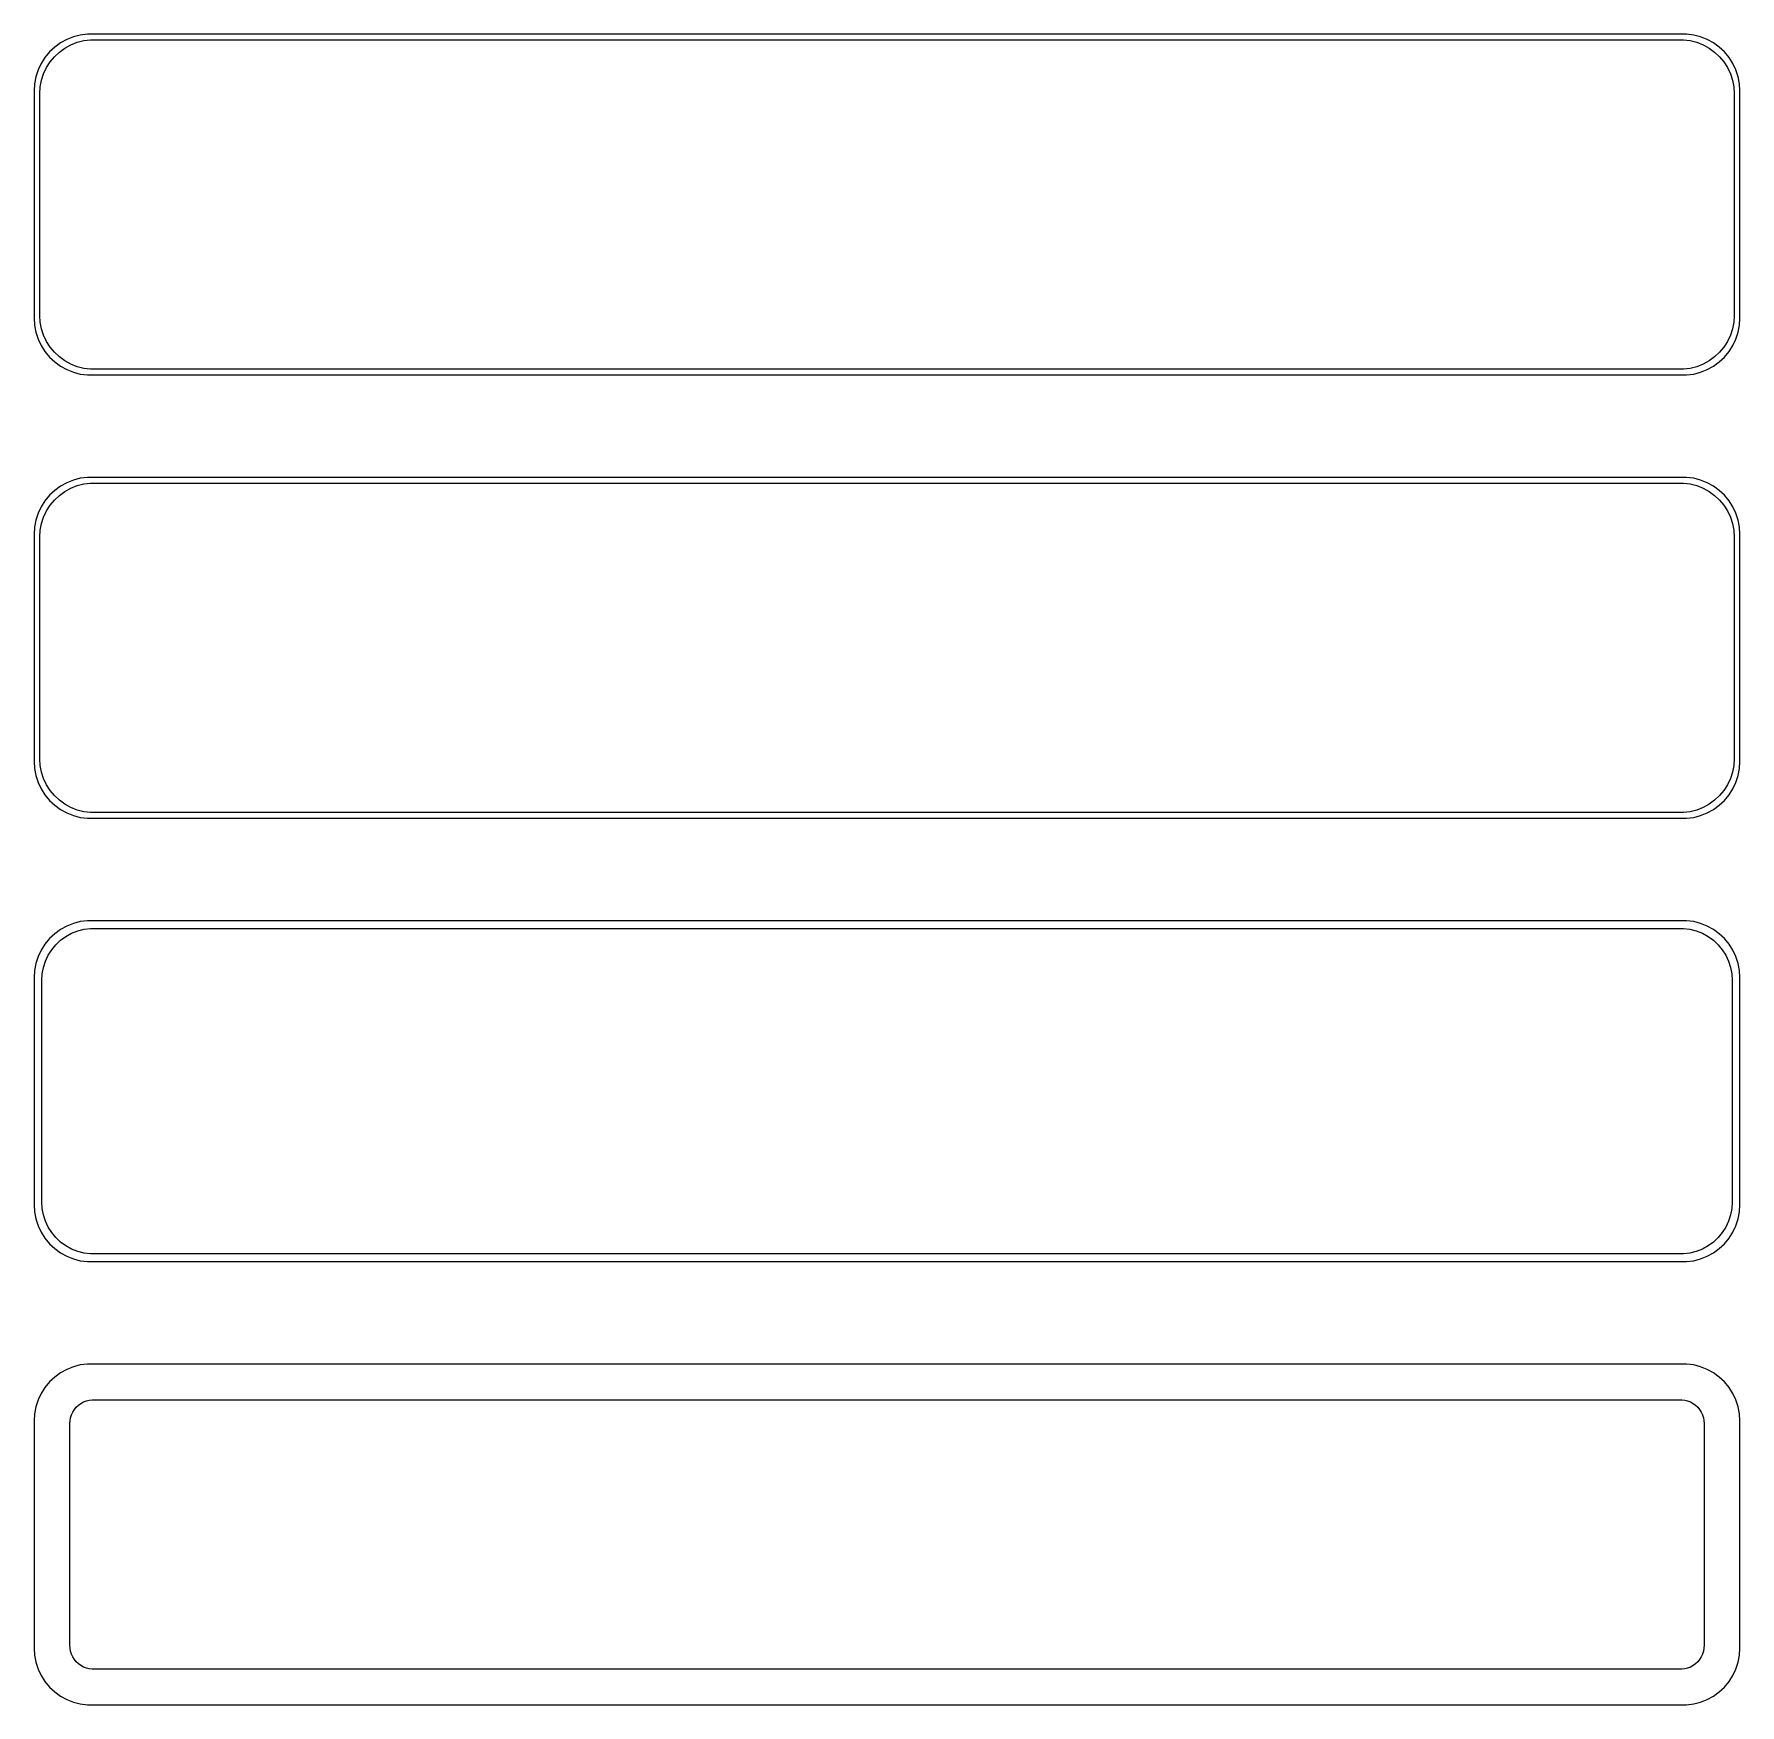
# Model space of a CAD drawing. Header units: metres. Extents: x -75 to 75, y 141 to 288.
import ezdxf

# ---------------------------------------------------------------- set-up
doc = ezdxf.new("R2010")
doc.units = ezdxf.units.M

msp = doc.modelspace()

# ---------------------------------------------------------------- linework, layer by layer
for p, q in [((-73.1871, 286.853), (-73.6448, 286.423)), ((-72.6791, 287.222), (-73.1871, 286.853)), ((-72.7778, 286.41), (-72.2952, 286.761)), ((-72.1289, 287.524), (-72.6791, 287.222)), ((-72.2952, 286.761), (-71.7724, 287.048)), ((-71.5451, 287.755), (-72.1289, 287.524)), ((-71.7724, 287.048), (-71.2178, 287.268)), ((-70.9369, 287.911), (-71.5451, 287.755)), ((-71.2178, 287.268), (-70.6401, 287.416)), ((-70.3139, 287.99), (-70.9369, 287.911)), ((-70.6401, 287.416), (-70.0482, 287.491)), ((70.3139, 287.99), (-70.3139, 287.99)), ((-70.0482, 287.491), (70.0482, 287.491)), ((70.0482, 287.491), (70.6401, 287.416)), ((70.9369, 287.911), (70.3139, 287.99)), ((70.6401, 287.416), (71.2178, 287.268)), ((71.5451, 287.755), (70.9369, 287.911)), ((71.2178, 287.268), (71.7724, 287.048)), ((72.1289, 287.524), (71.5451, 287.755)), ((71.7724, 287.048), (72.2952, 286.761)), ((72.6791, 287.222), (72.1289, 287.524)), ((72.2952, 286.761), (72.7778, 286.41)), ((73.1871, 286.853), (72.6791, 287.222)), ((73.6448, 286.423), (73.1871, 286.853)), ((-74.3815, 285.409), (-74.6489, 284.841)), ((-74.0451, 285.939), (-74.3815, 285.409)), ((-74.1664, 284.499), (-73.9125, 285.038)), ((-73.6448, 286.423), (-74.0451, 285.939)), ((-73.9125, 285.038), (-73.5928, 285.542)), ((-73.5928, 285.542), (-73.2126, 286.002)), ((-73.2126, 286.002), (-72.7778, 286.41)), ((72.7778, 286.41), (73.2126, 286.002)), ((73.2126, 286.002), (73.5928, 285.542)), ((73.5928, 285.542), (73.9125, 285.038)), ((74.0451, 285.939), (73.6448, 286.423)), ((73.9125, 285.038), (74.1664, 284.499)), ((74.3815, 285.409), (74.0451, 285.939)), ((74.6489, 284.841), (74.3815, 285.409)), ((-74.9606, 283.627), (-75, 283)), ((-74.8429, 284.243), (-74.9606, 283.627)), ((-74.6489, 284.841), (-74.8429, 284.243)), ((-74.4625, 283.345), (-74.3508, 283.931)), ((-74.3508, 283.931), (-74.1664, 284.499)), ((74.1664, 284.499), (74.3508, 283.931)), ((74.3508, 283.931), (74.4625, 283.345)), ((74.8429, 284.243), (74.6489, 284.841)), ((74.9606, 283.627), (74.8429, 284.243)), ((75, 283), (74.9606, 283.627)), ((-75, 283), (-75, 263)), ((-74.5, 282.75), (-74.4625, 283.345)), ((-74.5, 263.25), (-74.5, 282.75)), ((74.4625, 283.345), (74.5, 282.75)), ((74.5, 282.75), (74.5, 263.25)), ((75, 263), (75, 283)), ((-75, 263), (-74.9606, 262.373)), ((-74.4625, 262.655), (-74.5, 263.25)), ((-74.3508, 262.069), (-74.4625, 262.655)), ((74.4625, 262.655), (74.3508, 262.069)), ((74.5, 263.25), (74.4625, 262.655)), ((74.9606, 262.373), (75, 263)), ((-74.9606, 262.373), (-74.8429, 261.757)), ((-74.8429, 261.757), (-74.6489, 261.159)), ((-74.6489, 261.159), (-74.3815, 260.591)), ((-74.1664, 261.501), (-74.3508, 262.069)), ((-73.9125, 260.962), (-74.1664, 261.501)), ((74.1664, 261.501), (73.9125, 260.962)), ((74.3508, 262.069), (74.1664, 261.501)), ((74.3815, 260.591), (74.6489, 261.159)), ((74.6489, 261.159), (74.8429, 261.757)), ((74.8429, 261.757), (74.9606, 262.373)), ((-74.3815, 260.591), (-74.0451, 260.061)), ((-74.0451, 260.061), (-73.6448, 259.577)), ((-73.5928, 260.458), (-73.9125, 260.962)), ((-73.6448, 259.577), (-73.1871, 259.147)), ((-73.2126, 259.998), (-73.5928, 260.458)), ((-72.7778, 259.59), (-73.2126, 259.998)), ((-72.2952, 259.239), (-72.7778, 259.59)), ((72.7778, 259.59), (72.2952, 259.239)), ((73.2126, 259.998), (72.7778, 259.59)), ((73.1871, 259.147), (73.6448, 259.577)), ((73.5928, 260.458), (73.2126, 259.998)), ((73.9125, 260.962), (73.5928, 260.458)), ((73.6448, 259.577), (74.0451, 260.061)), ((74.0451, 260.061), (74.3815, 260.591)), ((-73.1871, 259.147), (-72.6791, 258.778)), ((-72.6791, 258.778), (-72.1289, 258.476)), ((-71.7724, 258.952), (-72.2952, 259.239)), ((-72.1289, 258.476), (-71.5451, 258.245)), ((-71.2178, 258.732), (-71.7724, 258.952)), ((-71.5451, 258.245), (-70.9369, 258.089)), ((-70.6401, 258.584), (-71.2178, 258.732)), ((-70.9369, 258.089), (-70.3139, 258.01)), ((-70.0482, 258.509), (-70.6401, 258.584)), ((-70.3139, 258.01), (70.3139, 258.01)), ((70.0482, 258.509), (-70.0482, 258.509)), ((70.6401, 258.584), (70.0482, 258.509)), ((70.3139, 258.01), (70.9369, 258.089)), ((71.2178, 258.732), (70.6401, 258.584)), ((70.9369, 258.089), (71.5451, 258.245)), ((71.7724, 258.952), (71.2178, 258.732)), ((71.5451, 258.245), (72.1289, 258.476)), ((72.2952, 259.239), (71.7724, 258.952)), ((72.1289, 258.476), (72.6791, 258.778)), ((72.6791, 258.778), (73.1871, 259.147)), ((-73.1871, 247.853), (-73.6448, 247.423)), ((-72.6791, 248.222), (-73.1871, 247.853)), ((-72.7778, 247.41), (-72.2952, 247.761)), ((-72.1289, 248.524), (-72.6791, 248.222)), ((-72.2952, 247.761), (-71.7724, 248.048)), ((-71.5451, 248.755), (-72.1289, 248.524)), ((-71.7724, 248.048), (-71.2178, 248.268)), ((-70.9369, 248.911), (-71.5451, 248.755)), ((-71.2178, 248.268), (-70.6401, 248.416)), ((-70.3139, 248.99), (-70.9369, 248.911)), ((-70.6401, 248.416), (-70.0482, 248.491)), ((70.3139, 248.99), (-70.3139, 248.99)), ((-70.0482, 248.491), (70.0482, 248.491)), ((70.0482, 248.491), (70.6401, 248.416)), ((70.9369, 248.911), (70.3139, 248.99)), ((70.6401, 248.416), (71.2178, 248.268)), ((71.5451, 248.755), (70.9369, 248.911)), ((71.2178, 248.268), (71.7724, 248.048)), ((72.1289, 248.524), (71.5451, 248.755)), ((71.7724, 248.048), (72.2952, 247.761)), ((72.6791, 248.222), (72.1289, 248.524)), ((72.2952, 247.761), (72.7778, 247.41)), ((73.1871, 247.853), (72.6791, 248.222)), ((73.6448, 247.423), (73.1871, 247.853)), ((-74.3815, 246.409), (-74.6489, 245.841)), ((-74.0451, 246.939), (-74.3815, 246.409)), ((-74.1664, 245.499), (-73.9125, 246.038)), ((-73.6448, 247.423), (-74.0451, 246.939)), ((-73.9125, 246.038), (-73.5928, 246.542)), ((-73.5928, 246.542), (-73.2126, 247.002)), ((-73.2126, 247.002), (-72.7778, 247.41)), ((72.7778, 247.41), (73.2126, 247.002)), ((73.2126, 247.002), (73.5928, 246.542)), ((73.5928, 246.542), (73.9125, 246.038)), ((74.0451, 246.939), (73.6448, 247.423)), ((73.9125, 246.038), (74.1664, 245.499)), ((74.3815, 246.409), (74.0451, 246.939)), ((74.6489, 245.841), (74.3815, 246.409)), ((-74.9606, 244.627), (-75, 244)), ((-74.8429, 245.243), (-74.9606, 244.627)), ((-74.6489, 245.841), (-74.8429, 245.243)), ((-74.4625, 244.345), (-74.3508, 244.931)), ((-74.3508, 244.931), (-74.1664, 245.499)), ((74.1664, 245.499), (74.3508, 244.931)), ((74.3508, 244.931), (74.4625, 244.345)), ((74.8429, 245.243), (74.6489, 245.841)), ((74.9606, 244.627), (74.8429, 245.243)), ((75, 244), (74.9606, 244.627)), ((-75, 244), (-75, 224)), ((-74.5, 243.75), (-74.4625, 244.345)), ((-74.5, 224.25), (-74.5, 243.75)), ((74.4625, 244.345), (74.5, 243.75)), ((74.5, 243.75), (74.5, 224.25)), ((75, 224), (75, 244)), ((-75, 224), (-74.9606, 223.373)), ((-74.4625, 223.655), (-74.5, 224.25)), ((-74.3508, 223.069), (-74.4625, 223.655)), ((74.4625, 223.655), (74.3508, 223.069)), ((74.5, 224.25), (74.4625, 223.655)), ((74.9606, 223.373), (75, 224)), ((-74.9606, 223.373), (-74.8429, 222.757)), ((-74.8429, 222.757), (-74.6489, 222.159)), ((-74.6489, 222.159), (-74.3815, 221.591)), ((-74.1664, 222.501), (-74.3508, 223.069)), ((-73.9125, 221.962), (-74.1664, 222.501)), ((74.1664, 222.501), (73.9125, 221.962)), ((74.3508, 223.069), (74.1664, 222.501)), ((74.3815, 221.591), (74.6489, 222.159)), ((74.6489, 222.159), (74.8429, 222.757)), ((74.8429, 222.757), (74.9606, 223.373)), ((-74.3815, 221.591), (-74.0451, 221.061)), ((-74.0451, 221.061), (-73.6448, 220.577)), ((-73.5928, 221.458), (-73.9125, 221.962)), ((-73.6448, 220.577), (-73.1871, 220.147)), ((-73.2126, 220.998), (-73.5928, 221.458)), ((-72.7778, 220.59), (-73.2126, 220.998)), ((-72.2952, 220.239), (-72.7778, 220.59)), ((72.7778, 220.59), (72.2952, 220.239)), ((73.2126, 220.998), (72.7778, 220.59)), ((73.1871, 220.147), (73.6448, 220.577)), ((73.5928, 221.458), (73.2126, 220.998)), ((73.9125, 221.962), (73.5928, 221.458)), ((73.6448, 220.577), (74.0451, 221.061)), ((74.0451, 221.061), (74.3815, 221.591)), ((-73.1871, 220.147), (-72.6791, 219.778)), ((-72.6791, 219.778), (-72.1289, 219.476)), ((-71.7724, 219.952), (-72.2952, 220.239)), ((-72.1289, 219.476), (-71.5451, 219.245)), ((-71.2178, 219.732), (-71.7724, 219.952)), ((-71.5451, 219.245), (-70.9369, 219.089)), ((-70.6401, 219.584), (-71.2178, 219.732)), ((-70.9369, 219.089), (-70.3139, 219.01)), ((-70.0482, 219.509), (-70.6401, 219.584)), ((-70.3139, 219.01), (70.3139, 219.01)), ((70.0482, 219.509), (-70.0482, 219.509)), ((70.6401, 219.584), (70.0482, 219.509)), ((70.3139, 219.01), (70.9369, 219.089)), ((71.2178, 219.732), (70.6401, 219.584)), ((70.9369, 219.089), (71.5451, 219.245)), ((71.7724, 219.952), (71.2178, 219.732)), ((71.5451, 219.245), (72.1289, 219.476)), ((72.2952, 220.239), (71.7724, 219.952)), ((72.1289, 219.476), (72.6791, 219.778)), ((72.6791, 219.778), (73.1871, 220.147)), ((-73.1871, 208.853), (-73.6448, 208.423)), ((-72.6791, 209.222), (-73.1871, 208.853)), ((-72.1289, 209.524), (-72.6791, 209.222)), ((-72.6684, 208.278), (-72.2032, 208.616)), ((-72.2032, 208.616), (-71.6994, 208.893)), ((-71.5451, 209.755), (-72.1289, 209.524)), ((-71.6994, 208.893), (-71.1648, 209.104)), ((-70.9369, 209.911), (-71.5451, 209.755)), ((-71.1648, 209.104), (-70.6079, 209.247)), ((-70.3139, 209.99), (-70.9369, 209.911)), ((-70.6079, 209.247), (-70.0375, 209.319)), ((70.3139, 209.99), (-70.3139, 209.99)), ((-70.0375, 209.319), (70.0375, 209.319)), ((70.0375, 209.319), (70.6079, 209.247)), ((70.9369, 209.911), (70.3139, 209.99)), ((70.6079, 209.247), (71.1648, 209.104)), ((71.5451, 209.755), (70.9369, 209.911)), ((71.1648, 209.104), (71.6994, 208.893)), ((72.1289, 209.524), (71.5451, 209.755)), ((71.6994, 208.893), (72.2032, 208.616)), ((72.6791, 209.222), (72.1289, 209.524)), ((72.2032, 208.616), (72.6684, 208.278)), ((73.1871, 208.853), (72.6791, 209.222)), ((73.6448, 208.423), (73.1871, 208.853)), ((-74.3815, 207.409), (-74.6489, 206.841)), ((-74.0451, 207.939), (-74.3815, 207.409)), ((-73.6448, 208.423), (-74.0451, 207.939)), ((-73.7621, 206.956), (-73.454, 207.441)), ((-73.454, 207.441), (-73.0875, 207.884)), ((-73.0875, 207.884), (-72.6684, 208.278)), ((72.6684, 208.278), (73.0875, 207.884)), ((73.0875, 207.884), (73.454, 207.441)), ((73.454, 207.441), (73.7621, 206.956)), ((74.0451, 207.939), (73.6448, 208.423)), ((74.3815, 207.409), (74.0451, 207.939)), ((74.6489, 206.841), (74.3815, 207.409)), ((-74.9606, 205.627), (-75, 205)), ((-74.8429, 206.243), (-74.9606, 205.627)), ((-74.6489, 206.841), (-74.8429, 206.243)), ((-74.2923, 205.324), (-74.1846, 205.889)), ((-74.1846, 205.889), (-74.0069, 206.435)), ((-74.0069, 206.435), (-73.7621, 206.956)), ((73.7621, 206.956), (74.0069, 206.435)), ((74.0069, 206.435), (74.1846, 205.889)), ((74.1846, 205.889), (74.2923, 205.324)), ((74.8429, 206.243), (74.6489, 206.841)), ((74.9606, 205.627), (74.8429, 206.243)), ((75, 205), (74.9606, 205.627)), ((-75, 205), (-75, 185)), ((-74.3284, 204.75), (-74.2923, 205.324)), ((-74.3284, 185.25), (-74.3284, 204.75)), ((74.2923, 205.324), (74.3284, 204.75)), ((74.3284, 204.75), (74.3284, 185.25)), ((75, 185), (75, 205)), ((-75, 185), (-74.9606, 184.373)), ((-74.2923, 184.676), (-74.3284, 185.25)), ((-74.1846, 184.111), (-74.2923, 184.676)), ((74.2923, 184.676), (74.1846, 184.111)), ((74.3284, 185.25), (74.2923, 184.676)), ((74.9606, 184.373), (75, 185)), ((-74.9606, 184.373), (-74.8429, 183.757)), ((-74.8429, 183.757), (-74.6489, 183.159)), ((-74.6489, 183.159), (-74.3815, 182.591)), ((-74.0069, 183.565), (-74.1846, 184.111)), ((-73.7621, 183.044), (-74.0069, 183.565)), ((-73.454, 182.559), (-73.7621, 183.044)), ((73.7621, 183.044), (73.454, 182.559)), ((74.0069, 183.565), (73.7621, 183.044)), ((74.1846, 184.111), (74.0069, 183.565)), ((74.3815, 182.591), (74.6489, 183.159)), ((74.6489, 183.159), (74.8429, 183.757)), ((74.8429, 183.757), (74.9606, 184.373)), ((-74.3815, 182.591), (-74.0451, 182.061)), ((-74.0451, 182.061), (-73.6448, 181.577)), ((-73.6448, 181.577), (-73.1871, 181.147)), ((-73.0875, 182.116), (-73.454, 182.559)), ((-72.6684, 181.722), (-73.0875, 182.116)), ((-72.2032, 181.384), (-72.6684, 181.722)), ((72.6684, 181.722), (72.2032, 181.384)), ((73.0875, 182.116), (72.6684, 181.722)), ((73.454, 182.559), (73.0875, 182.116)), ((73.1871, 181.147), (73.6448, 181.577)), ((73.6448, 181.577), (74.0451, 182.061)), ((74.0451, 182.061), (74.3815, 182.591)), ((-73.1871, 181.147), (-72.6791, 180.778)), ((-72.6791, 180.778), (-72.1289, 180.476)), ((-71.6994, 181.107), (-72.2032, 181.384)), ((-72.1289, 180.476), (-71.5451, 180.245)), ((-71.1648, 180.896), (-71.6994, 181.107)), ((-71.5451, 180.245), (-70.9369, 180.089)), ((-70.6079, 180.753), (-71.1648, 180.896)), ((-70.9369, 180.089), (-70.3139, 180.01)), ((-70.0375, 180.681), (-70.6079, 180.753)), ((-70.3139, 180.01), (70.3139, 180.01)), ((70.0375, 180.681), (-70.0375, 180.681)), ((70.6079, 180.753), (70.0375, 180.681)), ((70.3139, 180.01), (70.9369, 180.089)), ((71.1648, 180.896), (70.6079, 180.753)), ((70.9369, 180.089), (71.5451, 180.245)), ((71.6994, 181.107), (71.1648, 180.896)), ((71.5451, 180.245), (72.1289, 180.476)), ((72.2032, 181.384), (71.6994, 181.107)), ((72.1289, 180.476), (72.6791, 180.778)), ((72.6791, 180.778), (73.1871, 181.147)), ((-73.1871, 169.853), (-73.6448, 169.423)), ((-72.6791, 170.222), (-73.1871, 169.853)), ((-72.1289, 170.524), (-72.6791, 170.222)), ((-71.5451, 170.755), (-72.1289, 170.524)), ((-70.9369, 170.911), (-71.5451, 170.755)), ((-70.3139, 170.99), (-70.9369, 170.911)), ((70.3139, 170.99), (-70.3139, 170.99)), ((70.9369, 170.911), (70.3139, 170.99)), ((71.5451, 170.755), (70.9369, 170.911)), ((72.1289, 170.524), (71.5451, 170.755)), ((72.6791, 170.222), (72.1289, 170.524)), ((73.1871, 169.853), (72.6791, 170.222)), ((73.6448, 169.423), (73.1871, 169.853)), ((-74.3815, 168.409), (-74.6489, 167.841)), ((-74.0451, 168.939), (-74.3815, 168.409)), ((-73.6448, 169.423), (-74.0451, 168.939)), ((74.0451, 168.939), (73.6448, 169.423)), ((74.3815, 168.409), (74.0451, 168.939)), ((74.6489, 167.841), (74.3815, 168.409)), ((-74.9606, 166.627), (-75, 166)), ((-74.8429, 167.243), (-74.9606, 166.627)), ((-74.6489, 167.841), (-74.8429, 167.243)), ((-71.7934, 166.275), (-71.7115, 166.527)), ((-71.7115, 166.527), (-71.5987, 166.766)), ((-71.5987, 166.766), (-71.4567, 166.99)), ((-71.4567, 166.99), (-71.2879, 167.194)), ((-71.2879, 167.194), (-71.0947, 167.375)), ((-71.0947, 167.375), (-70.8804, 167.531)), ((-70.8804, 167.531), (-70.6482, 167.659)), ((-70.6482, 167.659), (-70.4019, 167.756)), ((-70.4019, 167.756), (-70.1453, 167.822)), ((-70.1453, 167.822), (-69.8825, 167.855)), ((-69.8825, 167.855), (69.8825, 167.855)), ((69.8825, 167.855), (70.1453, 167.822)), ((70.1453, 167.822), (70.4019, 167.756)), ((70.4019, 167.756), (70.6482, 167.659)), ((70.6482, 167.659), (70.8804, 167.531)), ((70.8804, 167.531), (71.0947, 167.375)), ((71.0947, 167.375), (71.2879, 167.194)), ((71.2879, 167.194), (71.4567, 166.99)), ((71.4567, 166.99), (71.5987, 166.766)), ((71.5987, 166.766), (71.7115, 166.527)), ((71.7115, 166.527), (71.7934, 166.275)), ((74.8429, 167.243), (74.6489, 167.841)), ((74.9606, 166.627), (74.8429, 167.243)), ((75, 166), (74.9606, 166.627)), ((-75, 166), (-75, 146)), ((-71.8596, 165.75), (-71.843, 166.014)), ((-71.8596, 146.25), (-71.8596, 165.75)), ((-71.843, 166.014), (-71.7934, 166.275)), ((71.7934, 166.275), (71.843, 166.014)), ((71.843, 166.014), (71.8596, 165.75)), ((71.8596, 165.75), (71.8596, 146.25)), ((75, 146), (75, 166)), ((-75, 146), (-74.9606, 145.373)), ((-71.843, 145.986), (-71.8596, 146.25)), ((-71.7934, 145.725), (-71.843, 145.986)), ((-71.7115, 145.473), (-71.7934, 145.725)), ((71.7934, 145.725), (71.7115, 145.473)), ((71.843, 145.986), (71.7934, 145.725)), ((71.8596, 146.25), (71.843, 145.986)), ((74.9606, 145.373), (75, 146)), ((-74.9606, 145.373), (-74.8429, 144.757)), ((-74.8429, 144.757), (-74.6489, 144.159)), ((-74.6489, 144.159), (-74.3815, 143.591)), ((-71.5987, 145.234), (-71.7115, 145.473)), ((-71.4567, 145.01), (-71.5987, 145.234)), ((-71.2879, 144.806), (-71.4567, 145.01)), ((-71.0947, 144.625), (-71.2879, 144.806)), ((-70.8804, 144.469), (-71.0947, 144.625)), ((-70.6482, 144.341), (-70.8804, 144.469)), ((-70.4019, 144.244), (-70.6482, 144.341)), ((-70.1453, 144.178), (-70.4019, 144.244)), ((-69.8825, 144.145), (-70.1453, 144.178)), ((69.8825, 144.145), (-69.8825, 144.145)), ((70.1453, 144.178), (69.8825, 144.145)), ((70.4019, 144.244), (70.1453, 144.178)), ((70.6482, 144.341), (70.4019, 144.244)), ((70.8804, 144.469), (70.6482, 144.341)), ((71.0947, 144.625), (70.8804, 144.469)), ((71.2879, 144.806), (71.0947, 144.625)), ((71.4567, 145.01), (71.2879, 144.806)), ((71.5987, 145.234), (71.4567, 145.01)), ((71.7115, 145.473), (71.5987, 145.234)), ((74.3815, 143.591), (74.6489, 144.159)), ((74.6489, 144.159), (74.8429, 144.757)), ((74.8429, 144.757), (74.9606, 145.373)), ((-74.3815, 143.591), (-74.0451, 143.061)), ((-74.0451, 143.061), (-73.6448, 142.577)), ((-73.6448, 142.577), (-73.1871, 142.147)), ((73.1871, 142.147), (73.6448, 142.577)), ((73.6448, 142.577), (74.0451, 143.061)), ((74.0451, 143.061), (74.3815, 143.591)), ((-73.1871, 142.147), (-72.6791, 141.778)), ((-72.6791, 141.778), (-72.1289, 141.476)), ((-72.1289, 141.476), (-71.5451, 141.245)), ((-71.5451, 141.245), (-70.9369, 141.089)), ((-70.9369, 141.089), (-70.3139, 141.01)), ((-70.3139, 141.01), (70.3139, 141.01)), ((70.3139, 141.01), (70.9369, 141.089)), ((70.9369, 141.089), (71.5451, 141.245)), ((71.5451, 141.245), (72.1289, 141.476)), ((72.1289, 141.476), (72.6791, 141.778)), ((72.6791, 141.778), (73.1871, 142.147))]:
    msp.add_line(p, q)

doc.saveas('drawing.dxf')
